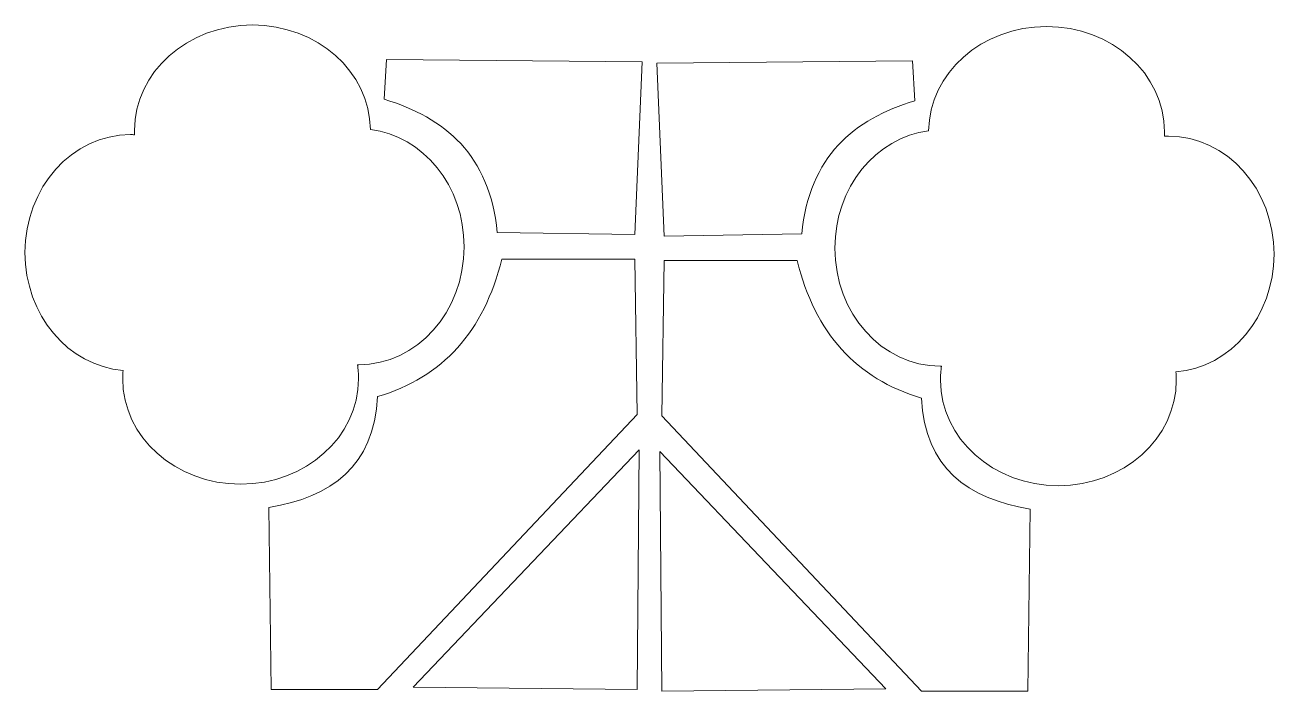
# Model space of a CAD drawing. Header units: centimetres. Extents: x -2.31 to 4.8, y 10.66 to 19.1.
# Drawn here: x -2.31 to 4.8, y 10.66 to 14.44 of the extents above; entities outside this region: 1.
import ezdxf

# ---------------------------------------------------------------- set-up
doc = ezdxf.new("R2010")
doc.units = ezdxf.units.CM
doc.header["$MEASUREMENT"] = 0
doc.header["$XCLIPFRAME"] = 0
doc.layers.add('layer 1', color=7, linetype='Continuous')
picture_1 = doc.add_image_def('image1.jpg', size_in_pixel=(1450, 1278))

msp = doc.modelspace()

# ---------------------------------------------------------------- linework, layer by layer
at = {"layer": 'layer 1', "color": 250, "lineweight": 9}
for points, knots in [([(-1.68443, 13.82083), (-1.69253, 13.8212), (-1.70066, 13.82142), (-1.70884, 13.82142), (-1.70884, 13.82142), (-2.03971, 13.82142), (-2.30804, 13.52113), (-2.30804, 13.15082), (-2.30804, 13.15082), (-2.30804, 12.79604), (-2.06171, 12.5056), (-1.7501, 12.48185), (-1.7501, 12.48185), (-1.75149, 12.46608), (-1.75224, 12.45011), (-1.75224, 12.43402), (-1.75224, 12.43402), (-1.75224, 12.10315), (-1.45195, 11.83482), (-1.08164, 11.83482), (-1.08164, 11.83482), (-0.71133, 11.83482), (-0.41104, 12.10315), (-0.41104, 12.43402), (-0.41104, 12.43402), (-0.41104, 12.46111), (-0.41307, 12.48779), (-0.41697, 12.51393), (-0.41697, 12.51393), (-0.41453, 12.5139), (-0.41209, 12.51382), (-0.40964, 12.51382), (-0.40964, 12.51382), (-0.07877, 12.51382), (0.18956, 12.81411), (0.18956, 13.18442), (0.18956, 13.18442), (0.18956, 13.52986), (-0.04397, 13.81435), (-0.34393, 13.851), (-0.34393, 13.851), (-0.34741, 14.1792), (-0.6463, 14.44442), (-1.01444, 14.44442), (-1.01444, 14.44442), (-1.38475, 14.44442), (-1.68504, 14.17609), (-1.68504, 13.84522), (-1.68504, 13.84522), (-1.68504, 13.83704), (-1.6848, 13.82893), (-1.68443, 13.82083)], [0, 0, 0, 0, 0.0714286, 0.0714286, 0.0714286, 0.0714286, 0.1428571, 0.1428571, 0.1428571, 0.1428571, 0.2142857, 0.2142857, 0.2142857, 0.2142857, 0.2857143, 0.2857143, 0.2857143, 0.2857143, 0.3571429, 0.3571429, 0.3571429, 0.3571429, 0.4285714, 0.4285714, 0.4285714, 0.4285714, 0.5, 0.5, 0.5, 0.5, 0.5714286, 0.5714286, 0.5714286, 0.5714286, 0.6428571, 0.6428571, 0.6428571, 0.6428571, 0.7142857, 0.7142857, 0.7142857, 0.7142857, 0.7857143, 0.7857143, 0.7857143, 0.7857143, 0.8571429, 0.8571429, 0.8571429, 0.8571429, 1, 1, 1, 1]), ([(4.17194, 13.8123), (4.18004, 13.81267), (4.18817, 13.81289), (4.19635, 13.81289), (4.19635, 13.81289), (4.52722, 13.81289), (4.79555, 13.5126), (4.79555, 13.14229), (4.79555, 13.14229), (4.79555, 12.78751), (4.54922, 12.49707), (4.23761, 12.47332), (4.23761, 12.47332), (4.239, 12.45755), (4.23975, 12.44158), (4.23975, 12.42549), (4.23975, 12.42549), (4.23975, 12.09462), (3.93946, 11.82629), (3.56915, 11.82629), (3.56915, 11.82629), (3.19884, 11.82629), (2.89855, 12.09462), (2.89855, 12.42549), (2.89855, 12.42549), (2.89855, 12.45258), (2.90058, 12.47926), (2.90448, 12.5054), (2.90448, 12.5054), (2.90204, 12.50537), (2.8996, 12.50529), (2.89715, 12.50529), (2.89715, 12.50529), (2.56628, 12.50529), (2.29795, 12.80558), (2.29795, 13.17589), (2.29795, 13.17589), (2.29795, 13.52133), (2.53148, 13.80582), (2.83144, 13.84247), (2.83144, 13.84247), (2.83492, 14.17067), (3.13381, 14.43589), (3.50195, 14.43589), (3.50195, 14.43589), (3.87226, 14.43589), (4.17255, 14.16756), (4.17255, 13.83669), (4.17255, 13.83669), (4.17255, 13.82851), (4.17231, 13.8204), (4.17194, 13.8123)], [0, 0, 0, 0, 0.0714286, 0.0714286, 0.0714286, 0.0714286, 0.1428571, 0.1428571, 0.1428571, 0.1428571, 0.2142857, 0.2142857, 0.2142857, 0.2142857, 0.2857143, 0.2857143, 0.2857143, 0.2857143, 0.3571429, 0.3571429, 0.3571429, 0.3571429, 0.4285714, 0.4285714, 0.4285714, 0.4285714, 0.5, 0.5, 0.5, 0.5, 0.5714286, 0.5714286, 0.5714286, 0.5714286, 0.6428571, 0.6428571, 0.6428571, 0.6428571, 0.7142857, 0.7142857, 0.7142857, 0.7142857, 0.7857143, 0.7857143, 0.7857143, 0.7857143, 0.8571429, 0.8571429, 0.8571429, 0.8571429, 1, 1, 1, 1]), ([(-0.2522, 14.2493), (-0.2522, 14.2493), (1.20194, 14.23598), (1.20194, 14.23598), (1.20194, 14.23598), (1.20194, 14.23598), (1.16012, 13.25311), (1.16012, 13.25311), (1.16012, 13.25311), (1.16012, 13.25311), (0.3783, 13.26572), (0.3783, 13.26572), (0.3783, 13.26572), (0.33419, 13.70713), (0.08198, 13.91729), (-0.26481, 14.02232), (-0.26481, 14.02232), (-0.26481, 14.02232), (-0.2522, 14.2493), (-0.2522, 14.2493)], [0, 0, 0, 0, 0.1666667, 0.1666667, 0.1666667, 0.1666667, 0.3333333, 0.3333333, 0.3333333, 0.3333333, 0.5, 0.5, 0.5, 0.5, 0.6666667, 0.6666667, 0.6666667, 0.6666667, 1, 1, 1, 1]), ([(2.73971, 14.24077), (2.73971, 14.24077), (1.28557, 14.22745), (1.28557, 14.22745), (1.28557, 14.22745), (1.28557, 14.22745), (1.32739, 13.24458), (1.32739, 13.24458), (1.32739, 13.24458), (1.32739, 13.24458), (2.10921, 13.25719), (2.10921, 13.25719), (2.10921, 13.25719), (2.15332, 13.6986), (2.40553, 13.90876), (2.75232, 14.01379), (2.75232, 14.01379), (2.75232, 14.01379), (2.73971, 14.24077), (2.73971, 14.24077)], [0, 0, 0, 0, 0.1666667, 0.1666667, 0.1666667, 0.1666667, 0.3333333, 0.3333333, 0.3333333, 0.3333333, 0.5, 0.5, 0.5, 0.5, 0.6666667, 0.6666667, 0.6666667, 0.6666667, 1, 1, 1, 1]), ([(0.40352, 13.1144), (0.40352, 13.1144), (1.16012, 13.1144), (1.16012, 13.1144), (1.16012, 13.1144), (1.16012, 13.1144), (1.17273, 12.2317), (1.17273, 12.2317), (1.17273, 12.2317), (1.17273, 12.2317), (-0.30264, 10.66806), (-0.30264, 10.66806), (-0.30264, 10.66806), (-0.30264, 10.66806), (-0.90792, 10.66806), (-0.90792, 10.66806), (-0.90792, 10.66806), (-0.90792, 10.66806), (-0.92053, 11.70208), (-0.92053, 11.70208), (-0.92053, 11.70208), (-0.5648, 11.7625), (-0.32204, 11.93588), (-0.30264, 12.33258), (-0.30264, 12.33258), (0.06726, 12.44188), (0.30266, 12.70249), (0.40352, 13.1144)], [0, 0, 0, 0, 0.125, 0.125, 0.125, 0.125, 0.25, 0.25, 0.25, 0.25, 0.375, 0.375, 0.375, 0.375, 0.5, 0.5, 0.5, 0.5, 0.625, 0.625, 0.625, 0.625, 0.75, 0.75, 0.75, 0.75, 1, 1, 1, 1]), ([(2.08399, 13.10587), (2.08399, 13.10587), (1.32739, 13.10587), (1.32739, 13.10587), (1.32739, 13.10587), (1.32739, 13.10587), (1.31478, 12.22317), (1.31478, 12.22317), (1.31478, 12.22317), (1.31478, 12.22317), (2.79015, 10.65953), (2.79015, 10.65953), (2.79015, 10.65953), (2.79015, 10.65953), (3.39543, 10.65953), (3.39543, 10.65953), (3.39543, 10.65953), (3.39543, 10.65953), (3.40804, 11.69355), (3.40804, 11.69355), (3.40804, 11.69355), (3.05231, 11.75397), (2.80955, 11.92735), (2.79015, 12.32405), (2.79015, 12.32405), (2.42025, 12.43335), (2.18485, 12.69396), (2.08399, 13.10587)], [0, 0, 0, 0, 0.125, 0.125, 0.125, 0.125, 0.25, 0.25, 0.25, 0.25, 0.375, 0.375, 0.375, 0.375, 0.5, 0.5, 0.5, 0.5, 0.625, 0.625, 0.625, 0.625, 0.75, 0.75, 0.75, 0.75, 1, 1, 1, 1]), ([(1.18534, 12.02994), (1.18534, 12.02994), (1.17273, 10.66806), (1.17273, 10.66806), (1.17273, 10.66806), (1.17273, 10.66806), (-0.10088, 10.68067), (-0.10088, 10.68067), (-0.10088, 10.68067), (-0.10088, 10.68067), (1.18534, 12.02994), (1.18534, 12.02994)], [0, 0, 0, 0, 0.25, 0.25, 0.25, 0.25, 0.5, 0.5, 0.5, 0.5, 1, 1, 1, 1]), ([(1.30217, 12.02141), (1.30217, 12.02141), (1.31478, 10.65953), (1.31478, 10.65953), (1.31478, 10.65953), (1.31478, 10.65953), (2.58839, 10.67214), (2.58839, 10.67214), (2.58839, 10.67214), (2.58839, 10.67214), (1.30217, 12.02141), (1.30217, 12.02141)], [0, 0, 0, 0, 0.25, 0.25, 0.25, 0.25, 0.5, 0.5, 0.5, 0.5, 1, 1, 1, 1])]:
    msp.add_open_spline(points, degree=3, knots=knots, dxfattribs=at)

# ---------------------------------------------------------------- pictures from other files: only their frames are drawn
at = {"layer": 'layer 1', "color": 0}
image = msp.add_image(picture_1, insert=(-2.12673, 1.37528), size_in_units=(20.13889, 17.75), dxfattribs=at)
image.set_boundary_path([(-2.1267, 1.3753), (18.0234, 19.1323)])
image.dxf.flags = 3

doc.saveas('drawing.dxf')
